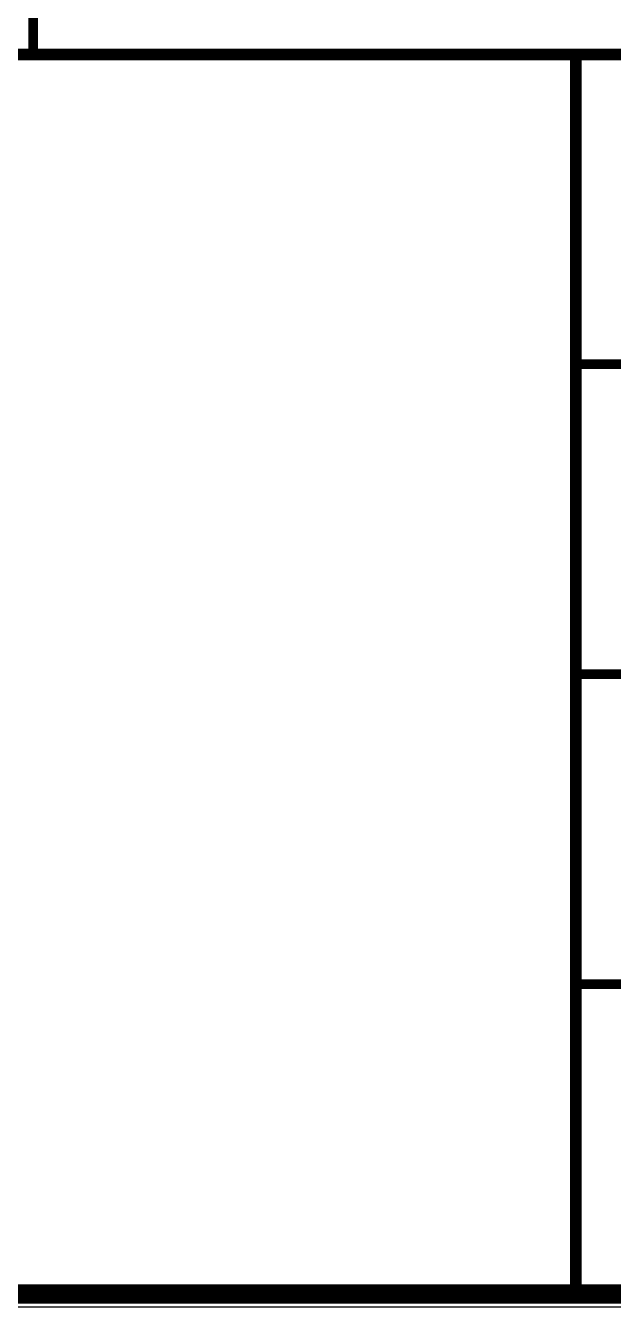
# Model space of a CAD drawing. Header units: inches. Extents: x 6167 to 15201, y -11413 to -4745.
# Drawn here: x 13075 to 13833, y -11413 to -9759 of the extents above; entities that cross this region are included whole.
import ezdxf

# ---------------------------------------------------------------- set-up
doc = ezdxf.new("R2010")
doc.units = ezdxf.units.IN
doc.header["$MEASUREMENT"] = 0
doc.layers.add('1', color=7, linetype='Continuous')
doc.layers.add('图框', color=4, linetype='Continuous')

# ---------------------------------------------------------------- blocks, each defined once
blk = doc.blocks.new('图签')
at = {"layer": '1'}
for p, q in [((0, 0), (-180, 0)), ((-0.198, -0.346), (-180.198, -0.346))]:
    blk.add_line(p, q, dxfattribs=at)
at = {"layer": '1', "color": 7}
for p, q in [((0, 0), (-180, 0)), ((-0.198, -0.346), (-180.198, -0.346))]:
    blk.add_line(p, q, dxfattribs=at)
at = {"layer": '1', "color": 7, "const_width": 0.5}
for points in [[(-180, 0), (0, 0), (0, 131.762), (-180, 131.762)], [(-180, 58), (0, 58), (0, 0), (-180, 0)]]:
    blk.add_lwpolyline(points, close=True, dxfattribs=at)
at = {"layer": '1', "color": 7}
for points, const_width in [([(-42, 42), (-42, 32)], 0.25), ([(-118, 32), (0, 32)], 0.3), ([(-28, 32), (-28, 0)], 0.3), ([(0, 24), (-28, 24)], 0.25), ([(0, 16), (-28, 16)], 0.25), ([(0, 8), (-28, 8)], 0.25)]:
    blk.add_lwpolyline(points, dxfattribs=dict(at, const_width=const_width))
at = {"layer": '图框'}
for p, q in [((0, 0), (-180, 0)), ((-0.198, -0.346), (-180.198, -0.346))]:
    blk.add_line(p, q, dxfattribs=at)
blk = doc.blocks.new('*U2')
blk.add_blockref('图签', (0, 0))

msp = doc.modelspace()

# ---------------------------------------------------------------- linework, layer by layer
at = {"layer": '1'}
msp.add_line((15184.4, -11395.7), (6184.4, -11395.7), dxfattribs=at)
at = {"layer": '图框'}
msp.add_line((15184.4, -11395.7), (6184.4, -11395.7), dxfattribs=at)

# ---------------------------------------------------------------- block references
at = {"xscale": 50, "yscale": 50, "zscale": 50}
msp.add_blockref('*U2', (15184.4, -11395.7), dxfattribs=at)

doc.saveas('drawing.dxf')
